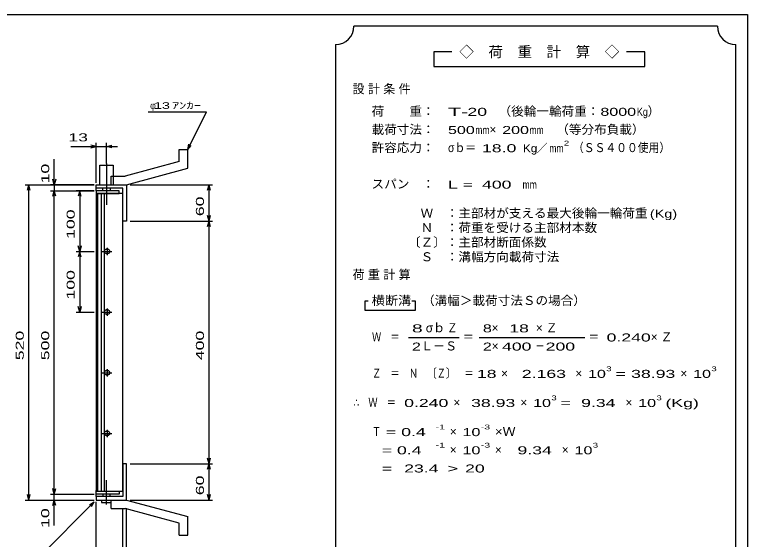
# Model space of a CAD drawing. Units: millimetres, scale not verified. Extents: x -1092 to 1034, y -771 to 635.
# Drawn here: x -174 to 1034, y -230 to 635 of the extents above; entities that cross this region are included whole.
import ezdxf
from ezdxf.enums import TextEntityAlignment as Align

# ---------------------------------------------------------------- set-up
doc = ezdxf.new("R2010")
doc.units = ezdxf.units.MM
doc.header["$LTSCALE"] = 6
doc.linetypes.add('LONG_DASHED_DOTTED', pattern=[15.25, 12, -1.5, 0.25, -1.5])
for name, color, linetype, lineweight in [('0_2', 150, 'Continuous', 25), ('16', 3, 'Continuous', 25), ('19', 6, 'Continuous', 25), ('22', 2, 'Continuous', 25)]:
    doc.layers.add(name, color=color, linetype=linetype, lineweight=lineweight)
doc.styles.add('ベクトル', font='')
doc.styles.get('ベクトル').set_extended_font_data('ベクトル')

msp = doc.modelspace()

# ---------------------------------------------------------------- linework, layer by layer
at = {"layer": '0_2'}
for p, q in [((-1041.6, 635.4), (1034.4, 635.4)), ((1034.4, 635.4), (1034.4, -684.6))]:
    msp.add_line(p, q, dxfattribs=at)
at = {"layer": '16'}
for p, q in [((-1.8, 345.1), (-39.8, 345.1)), ((-39.8, 345.1), (-39.8, 340.6)), ((-39.8, 340.6), (-1.8, 340.6)), ((-39.8, 340.6), (-39.8, -150.4)), ((4.2, 340.6), (-39.8, 340.6)), ((-37.8, 340.6), (-37.8, -150.4)), ((-30.8, -150.4), (-30.8, 340.6)), ((-26.8, 340.6), (-26.8, -150.4)), ((-1.8, 340.6), (-1.8, 345.1)), ((4.2, -150.4), (4.2, 340.6)), ((-29.8, 245.1), (-13.8, 245.1)), ((-19.8, 248.1), (-23.8, 248.1)), ((-23.8, 242.1), (-19.8, 242.1)), ((-21.8, 251.1), (-21.8, 239.1)), ((-29.8, 145.1), (-13.8, 145.1)), ((-19.8, 148.1), (-23.8, 148.1)), ((-21.8, 151.1), (-21.8, 139.1)), ((-23.8, 142.1), (-19.8, 142.1)), ((-21.8, 51.1), (-21.8, 39.1)), ((-29.8, 45.1), (-13.8, 45.1)), ((-19.8, 48.1), (-23.8, 48.1)), ((-23.8, 42.1), (-19.8, 42.1)), ((-29.8, -54.9), (-13.8, -54.9)), ((-19.8, -51.9), (-23.8, -51.9)), ((-23.8, -57.9), (-19.8, -57.9)), ((-21.8, -48.9), (-21.8, -60.9)), ((-39.8, -150.4), (-1.8, -150.4)), ((-39.8, -154.9), (-39.8, -150.4)), ((-39.8, -150.4), (4.2, -150.4)), ((-1.8, -154.9), (-39.8, -154.9)), ((-1.8, -150.4), (-1.8, -154.9))]:
    msp.add_line(p, q, dxfattribs=at)
for centre, radius, start, end in [((-23.8, 245.1), 3, 90, 270), ((-21.8, 245.1), 4, 46.6, 133.4), ((-21.8, 245.1), 4, 226.6, 313.4), ((-19.8, 245.1), 3, 270, 90), ((-23.8, 145.1), 3, 90, 270), ((-21.8, 145.1), 4, 46.6, 133.4), ((-19.8, 145.1), 3, 270, 90), ((-21.8, 145.1), 4, 226.6, 313.4), ((-21.8, 45.1), 4, 46.6, 133.4), ((-23.8, 45.1), 3, 90, 270), ((-21.8, 45.1), 4, 226.6, 313.4), ((-19.8, 45.1), 3, 270, 90), ((-23.8, -54.9), 3, 90, 270), ((-21.8, -54.9), 4, 46.6, 133.4), ((-21.8, -54.9), 4, 226.6, 313.4), ((-19.8, -54.9), 3, 270, 90)]:
    msp.add_arc(centre, radius, start, end, dxfattribs=at)
at = {"layer": '19'}
for p, q in [((97.2, 413.1), (111.2, 413.1)), ((97.2, 393.1), (97.2, 413.1)), ((111.2, 382.1), (111.2, 413.1)), ((-33.8, 355.1), (-33.8, 387.1)), ((-33.8, 387.1), (-11.8, 387.1)), ((-11.8, 387.1), (-11.8, 355.1)), ((97.2, 393.1), (8.2, 369.1)), ((10.2, 355.1), (111.2, 382.1)), ((-14.8, 369.1), (8.2, 369.1)), ((-14.8, 355.1), (-14.8, 369.1)), ((-39.8, 345.1), (-39.8, 355.1)), ((-39.8, 349.1), (-39.8, 355.1)), ((-39.8, 355.1), (9.2, 355.1)), ((-14.8, 355.1), (10.2, 355.1)), ((9.2, 355.1), (10.2, 354.1)), ((10.2, 354.1), (10.2, 295.1)), ((4.2, 349.1), (-39.8, 349.1)), ((-28.8, 345.1), (-28.8, 349.1)), ((-16.8, 349.1), (-16.8, 345.1)), ((4.2, 295.1), (4.2, 349.1)), ((10.2, 295.1), (4.2, 295.1)), ((10.2, -104.9), (4.2, -104.9)), ((4.2, -104.9), (4.2, -158.9)), ((10.2, -163.9), (10.2, -104.9)), ((-39.8, -158.9), (-39.8, -148.9)), ((-28.8, -154.9), (-28.8, -158.9)), ((-16.8, -158.9), (-16.8, -154.9)), ((-39.8, -158.9), (-39.8, -164.9)), ((4.2, -158.9), (-39.8, -158.9)), ((-39.8, -164.9), (9.2, -164.9)), ((-30.8, -164.9), (-30.8, -168.9)), ((-30.8, -168.9), (-14.8, -168.9)), ((-14.8, -164.9), (10.2, -164.9)), ((-14.8, -178.9), (-14.8, -164.9)), ((-14.8, -168.9), (-14.8, -164.9)), ((9.2, -164.9), (10.2, -163.9)), ((10.2, -164.9), (111.2, -191.9)), ((-14.8, -178.9), (8.2, -178.9)), ((97.2, -202.9), (8.2, -178.9)), ((111.2, -222.9), (111.2, -191.9)), ((97.2, -222.9), (97.2, -202.9)), ((97.2, -222.9), (111.2, -222.9))]:
    msp.add_line(p, q, dxfattribs=at)
at = {"layer": '19', "linetype": 'LONG_DASHED_DOTTED'}
for p, q in [((-22.8, 390.1), (-22.8, 322.1)), ((-22.8, -171.9), (-22.8, -131.9))]:
    msp.add_line(p, q, dxfattribs=at)
at = {"layer": '22', "color": 4}
for p, q in [((985.2, 616.2), (385.2, 616.2)), ((355.2, 586.2), (355.2, -343.8)), ((1015.2, -343.8), (1015.2, 586.2)), ((547.2, 574.2), (517.2, 574.2)), ((517.2, 574.2), (517.2, 550.2)), ((865.2, 574.2), (835.2, 574.2)), ((865.2, 550.2), (865.2, 574.2)), ((517.2, 550.2), (865.2, 550.2)), ((46.2, 475.1), (142.2, 475.1)), ((111.2, 413.1), (142.2, 475.1)), ((-39.8, 358.1), (-39.8, 424.1)), ((-22.8, 389.9), (-22.8, 424.1)), ((-81.8, 418.1), (-39.8, 418.1)), ((-39.8, 418.1), (-48.8, 420.5)), ((-48.8, 415.7), (-39.8, 418.1)), ((-39.8, 418.1), (-22.8, 418.1)), ((-22.8, 418.1), (-13.8, 420.5)), ((-13.8, 415.7), (-22.8, 418.1)), ((-22.8, 418.1), (-4.8, 418.1)), ((111.2, 413.1), (113, 421.86)), ((111.2, 413.1), (117.2, 419.7)), ((-108.8, 355.1), (-108.8, 397.1)), ((-108.8, 355.1), (-111.2, 364.1)), ((-106.4, 364.1), (-108.8, 355.1)), ((-156.8, 355.1), (-42.8, 355.1)), ((-153.2, 346.1), (-150.8, 355.1)), ((-148.4, 346.1), (-150.8, 355.1)), ((-150.8, -164.9), (-150.8, 355.1)), ((-42.8, 355.1), (-114.8, 355.1)), ((-108.8, 355.1), (-108.8, 345.1)), ((16.2, 355.1), (152.4, 355.1)), ((144, 346.1), (146.4, 355.1)), ((148.8, 346.1), (146.4, 355.1)), ((146.4, 295.1), (146.4, 355.1)), ((-114.8, 345.1), (-42.8, 345.1)), ((-111.2, 336.1), (-108.8, 345.1)), ((-106.4, 336.1), (-108.8, 345.1)), ((-108.8, -154.9), (-108.8, 345.1)), ((-42.8, 345.1), (-72.8, 345.1)), ((-66.8, 345.1), (-69.2, 336.1)), ((-64.4, 336.1), (-66.8, 345.1)), ((-66.8, 345.1), (-66.8, 245.1)), ((146.4, 295.1), (144, 304.1)), ((146.4, 295.1), (148.8, 304.1)), ((16.2, 295.1), (152.4, 295.1)), ((144, 286.1), (146.4, 295.1)), ((148.8, 286.1), (146.4, 295.1)), ((146.4, -104.9), (146.4, 295.1)), ((-66.8, 245.1), (-69.2, 254.1)), ((-64.4, 254.1), (-66.8, 245.1)), ((-72.8, 245.1), (-42.8, 245.1)), ((-66.8, 245.1), (-69.2, 236.1)), ((-64.4, 236.1), (-66.8, 245.1)), ((-66.8, 245.1), (-66.8, 145.1)), ((409.2, 163.2), (403.2, 163.2)), ((403.2, 163.2), (403.2, 148.2)), ((487.2, 163.2), (481.2, 163.2)), ((487.2, 148.2), (487.2, 163.2)), ((-72.8, 145.1), (-42.8, 145.1)), ((-66.8, 145.1), (-69.2, 154.1)), ((-64.4, 154.1), (-66.8, 145.1)), ((403.2, 148.2), (487.2, 148.2)), ((475.2, 103.2), (559.2, 103.2)), ((592.2, 103.2), (766.2, 103.2)), ((146.4, -104.9), (144, -95.9)), ((146.4, -104.9), (148.8, -95.9)), ((16.2, -104.9), (152.4, -104.9)), ((144, -113.9), (146.4, -104.9)), ((148.8, -113.9), (146.4, -104.9)), ((146.4, -164.9), (146.4, -104.9)), ((-150.8, -164.9), (-153.2, -155.9)), ((-150.8, -164.9), (-148.4, -155.9)), ((-114.8, -154.9), (-42.8, -154.9)), ((-108.8, -154.9), (-111.2, -145.9)), ((-108.8, -154.9), (-106.4, -145.9)), ((-108.8, -164.9), (-108.8, -154.9)), ((146.4, -164.9), (144, -155.9)), ((146.4, -164.9), (148.8, -155.9)), ((-156.8, -164.9), (-42.8, -164.9)), ((-132.8, -257.9), (-42.8, -167.9)), ((-114.8, -164.9), (-42.8, -164.9)), ((-111.2, -173.9), (-108.8, -164.9)), ((-106.4, -173.9), (-108.8, -164.9)), ((-108.8, -206.9), (-108.8, -164.9)), ((-50.6, -172.7), (-42.8, -167.9)), ((-47.6, -175.7), (-42.8, -167.9)), ((-39.8, -263.9), (-39.8, -167.9)), ((-39.8, -305.9), (-39.8, -167.9)), ((16.2, -164.9), (152.4, -164.9)), ((4.2, -263.9), (4.2, -178.3)), ((10.2, -305.9), (10.2, -178.3))]:
    msp.add_line(p, q, dxfattribs=at)
for centre, start, end in [((355.2, 616.2), 270, 0), ((1015.2, 616.2), 180, 270)]:
    msp.add_arc(centre, 30, start, end, dxfattribs=at)

# ---------------------------------------------------------------- texts
at = {"layer": '22', "style": 'ベクトル'}
for s, height, p in [('◇\u3000荷\u3000重\u3000計\u3000算\u3000◇', 17.6, (559.2, 574.2)), ('φ', 11, (49.2, 485.6)), ('）', 14.52, (870, 476.1)), ('×', 14.52, (609, 446.1)), ('／', 13.2, (686.7, 415.2)), ('σｂ', 14.52, (504, 119.1)), ('×', 14.52, (612.6, 119.1)), ('Ｌ－Ｓ', 14.52, (496.2, 89.1)), ('×', 14.52, (612.6, 89.1)), ('×', 14.52, (628.2, 44.1)), ('×', 14.52, (750.6, 44.1)), ('×', 14.52, (924, 44.1)), ('×', 14.52, (549.6, -3.9)), ('×', 14.52, (660, -3.9)), ('×', 14.52, (833.4, -3.9)), ('×', 14.52, (543.6, -51.9)), ('×', 14.52, (543.6, -81.9)), ('×', 14.52, (618, -81.9)), ('×', 14.52, (728.4, -81.9))]:
    msp.add_text(s, height=height, dxfattribs=at).set_placement(p, align=Align.MIDDLE_LEFT)
for s, height, width, p in [(' 13 ', 11, 1.6, (49.2, 485.6)), ('ｱﾝｶｰ', 11, 1.6, (85.2, 485.6)), ('荷\u3000\u3000重：\u3000', 14.52, 1.05, (414.6, 476.1)), ('（後輪一輪荷重：', 14.52, 1.05, (624, 476.1)), ('T-', 13.2, 2, (540.6, 475.2)), (' 20 ', 13.2, 1.65, (564.6, 475.2)), ('8000', 13.2, 1.5, (792, 475.2)), ('Kg', 13.2, 0.85, (852, 475.2)), ('載荷寸法：\u3000', 14.52, 1.05, (414.6, 446.1)), ('500', 13.2, 1.5, (540.6, 445.2)), ('mm', 13.2, 0.8, (585.6, 445.2)), ('200', 13.2, 1.5, (630, 445.2)), ('mm', 13.2, 0.8, (675, 445.2)), ('\u3000（等分布負載）', 14.52, 1.05, (698.4, 446.1)), (' 13 ', 13.2, 1.65, (-93.8, 433.1)), ('許容応力：\u3000', 14.52, 1.05, (414.6, 416.1)), ('σｂ＝', 14.52, 0.9, (540.6, 416.1)), ('2', 7.92, 1.5, (731.7, 423.6)), ('（ＳＳ４００使用）', 14.52, 0.9, (746.7, 416.1)), (' 18.0', 13.2, 1.65, (588.6, 415.2)), ('Kg', 13.2, 1.1, (664.2, 415.2)), ('mm', 13.2, 0.8, (707.7, 415.2)), ('スパン\u3000：\u3000', 14.52, 1.05, (414.6, 356.1)), ('L = ', 13.2, 1.65, (540.6, 355.2)), (' 400 ', 13.2, 1.65, (588.6, 355.2)), ('mm', 13.2, 0.8, (663.6, 355.2)), ('\u3000Ｗ\u3000：主部材が支える最大後輪一輪荷重', 14.52, 1.05, (474.6, 308.1)), ('(Kg)', 13.2, 1.35, (873.6, 307.2)), ('\u3000Ｎ\u3000：荷重を受ける主部材本数', 14.52, 1.05, (474.6, 284.1)), ('〔Ｚ〕：主部材断面係数', 14.52, 1.05, (474.6, 260.1)), ('\u3000Ｓ\u3000：溝幅方向載荷寸法', 14.52, 1.05, (474.6, 236.1)), ('横断溝', 14.52, 1.1, (414.6, 164.1)), ('\u3000（溝幅＞載荷寸法Ｓの場合）', 14.52, 1.05, (477, 164.1)), ('8', 13.2, 1.8, (481.2, 118.2)), ('Ｚ', 14.52, 0.9, (538.8, 119.1)), ('8', 13.2, 1.5, (598.2, 118.2)), (' 18 ', 13.2, 1.65, (633.6, 118.2)), ('Ｗ\u3000＝', 14.52, 0.75, (415.2, 104.1)), ('0.240', 13.2, 1.65, (802.2, 103.2)), ('＝', 14.52, 0.9, (565.2, 104.1)), ('＝', 14.52, 0.9, (772.2, 104.1)), ('2', 13.2, 1.5, (481.2, 88.2)), ('2', 13.2, 1.5, (598.2, 88.2)), (' 400 ', 13.2, 1.65, (621.6, 88.2)), ('－', 14.52, 0.75, (684.6, 89.1)), (' 200 ', 13.2, 1.65, (693.6, 88.2)), ('Ｚ\u3000＝\u3000Ｎ\u3000〔Ｚ〕\u3000＝', 14.52, 0.75, (415.2, 44.1)), (' 18 ', 13.2, 1.65, (580.2, 43.2)), ('  2.163', 13.2, 1.65, (646.2, 43.2)), ('10', 13.2, 1.5, (771.6, 43.2)), ('3', 7.92, 1.5, (801.6, 51.6)), (' 38.93', 13.2, 1.65, (834.6, 43.2)), ('10', 13.2, 1.5, (945, 43.2)), ('3', 7.92, 1.5, (975, 51.6)), ('=', 13.2, 1.7, (816.6, 43.2)), ('∴\u3000Ｗ\u3000＝', 14.52, 0.75, (385.2, -3.9)), (' 0.240', 13.2, 1.65, (460.2, -4.8)), (' 38.93', 13.2, 1.65, (570.6, -4.8)), ('10', 13.2, 1.5, (681, -4.8)), ('3', 7.92, 1.5, (711, 3.6)), ('  9.34', 13.2, 1.65, (744, -4.8)), ('10', 13.2, 1.5, (854.4, -4.8)), ('3', 7.92, 1.5, (884.4, 3.6)), ('(Kg)', 13.2, 1.65, (899.4, -4.8)), ('=', 13.2, 1.7, (726, -4.8)), ('Ｔ', 14.52, 0.75, (415.2, -51.9)), (' = 0.4', 13.2, 1.65, (430.2, -52.8)), ('-1', 7.918, 1.65, (520.2, -44.4)), ('10', 13.2, 1.5, (564.6, -52.8)), ('-3', 7.918, 1.65, (594.6, -44.4)), ('×Ｗ', 14.52, 1.1, (618, -51.9)), ('-1', 7.918, 1.65, (520.2, -74.4)), ('-3', 7.918, 1.65, (594.6, -74.4)), ('3', 7.92, 1.5, (779.4, -74.4)), ('  = 0.4', 13.2, 1.65, (415.2, -82.8)), ('10', 13.2, 1.5, (564.6, -82.8)), ('  9.34', 13.2, 1.65, (639, -82.8)), ('10', 13.2, 1.5, (749.4, -82.8)), (' 23.4', 13.2, 1.65, (460.2, -112.8)), ('>', 13.2, 1.7, (539.7, -112.8)), (' 20 ', 13.2, 1.65, (560.7, -112.8)), ('  =', 13.2, 1.65, (415.2, -112.8))]:
    msp.add_text(s, height=height, dxfattribs=dict(at, width=width)).set_placement(p, align=Align.MIDDLE_LEFT)
at = {"layer": '22', "style": 'ベクトル', "width": 1.65}
for s, p in [(' 10 ', (-123.8, 349.1)), (' 60 ', (131.4, 295.1)), (' 100 ', (-81.8, 257.6)), (' 100 ', (-81.8, 157.6)), (' 520 ', (-165.8, 57.6)), (' 500 ', (-123.8, 57.6)), (' 400 ', (131.4, 57.6)), (' 60 ', (131.4, -164.9)), (' 10 ', (-123.8, -218.9))]:
    msp.add_text(s, height=13.2, rotation=90, dxfattribs=at).set_placement(p, align=Align.MIDDLE_LEFT)
at = {"layer": '22', "char_height": 14.52, "attachment_point": 4, "style": 'ベクトル'}
for s, insert in [('\\T1.28;設計条件', (383.1, 512.1)), ('\\T1.28;荷重計算', (383.1, 206.1)), ('\\T1.42;×Ｚ', (685.5, 119.1)), ('\\T1.42;×Ｚ', (875.1, 104.1))]:
    msp.add_mtext(s, dxfattribs=dict(at, insert=insert))

doc.saveas('drawing.dxf')
